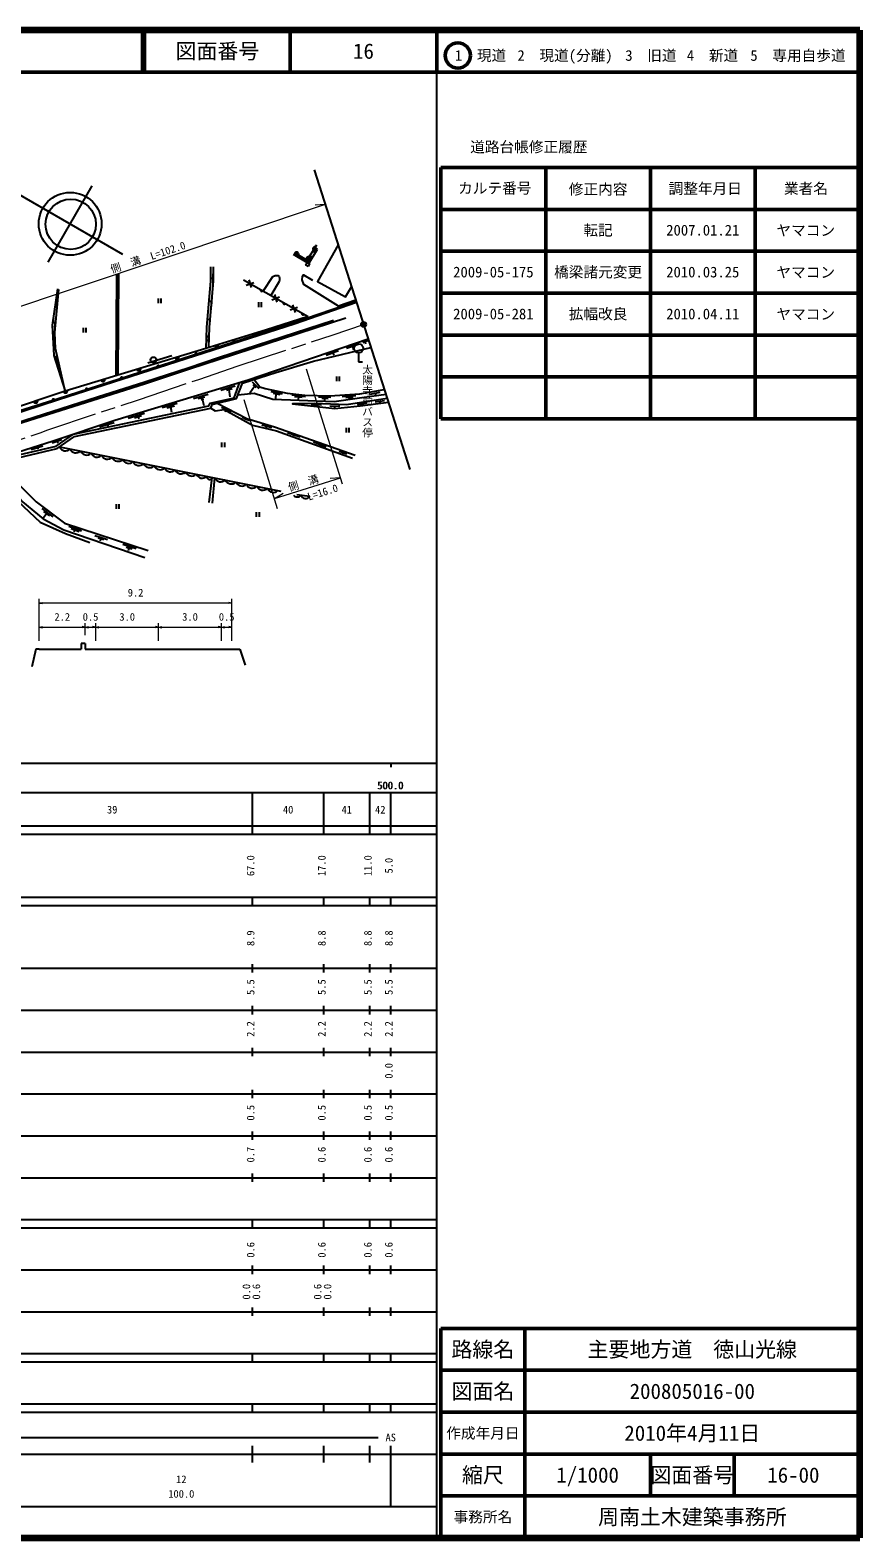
# Model space of a CAD drawing. Units: millimetres, scale not verified, with parts at other scales. Extents: x 40000 to 128307985, y 20000 to 171135904.
# Drawn here: x 481910 to 680000, y 20000 to 380000 of the extents above; entities that cross this region are included whole.
import ezdxf
from ezdxf.enums import TextEntityAlignment as Align

# ---------------------------------------------------------------- set-up
doc = ezdxf.new("R2010")
doc.units = ezdxf.units.MM
doc.header["$LTSCALE"] = 1000
doc.header["$PDMODE"] = 32
doc.header["$PDSIZE"] = 500
doc.linetypes.add('CHAIN', pattern=[18.5, 12, -1.5, 3.5, -1.5])
for name, color, linetype, lineweight in [('M-BGD', 7, 'Continuous', 25), ('M-BMK', 2, 'CHAIN', 13), ('M-BMK-OTRS', 5, 'Continuous', 25), ('M-BMK-SRVR', 3, 'Continuous', 25), ('M-STR-HTXT', 7, 'Continuous', 13), ('M-TTL', 2, 'Continuous', 140), ('M-TTL-BAND', 7, 'Continuous', 25), ('M-TTL-FRAM', 2, 'Continuous', 50), ('M-TTL-LINE', 7, 'Continuous', 50)]:
    doc.layers.add(name, color=color, linetype=linetype, lineweight=lineweight)
for name, color, linetype in [('M-BMK-HTXT', 7, 'Continuous'), ('M-OTRS', 6, 'Continuous'), ('M-TTL-TXT', 7, 'Continuous')]:
    doc.layers.add(name, color=color, linetype=linetype)
doc.styles.add('@ＭＳ ゴシック', font='')
doc.styles.add('ＭＳ ゴシック', font='')
doc.styles.get('@ＭＳ ゴシック').set_extended_font_data('@MS Gothic')
doc.styles.get('ＭＳ ゴシック').set_extended_font_data('MS Gothic')

msp = doc.modelspace()

# ---------------------------------------------------------------- hatches: boundary and pattern name
at = {"layer": 'M-BGD'}
for points in [[(549560, 327417), (550093, 328253, 0.82183)], [(550505, 327730), (549975, 328067), (549428, 327210), (549988, 326872)], [(545153, 326803), (546002, 326292, 0.82183)], [(549319, 325763), (548732, 326117), (548057, 325056), (547817, 324654), (548430, 324289)], [(548057, 325056), (548589, 325892, 0.82183)], [(537463, 317718), (536919, 318027), (537463, 317718), (536919, 318027, 0.84072)], [(542851, 314657), (542306, 314966), (542851, 314657), (542306, 314966, 0.84072)], [(547317, 312119), (546773, 312428), (547317, 312119), (546773, 312428, 0.84072)], [(521272, 302518), (521870, 302703), (521272, 302518), (521870, 302703, 0.84072)], [(526894, 304919), (525946, 304630, 0.82183)], [(530324, 305431), (530922, 305616), (530324, 305431), (530922, 305616, 0.84072)], [(508310, 299259), (507365, 298960, 0.82183)], [(512162, 299586), (512760, 299772), (512162, 299586), (512760, 299772, 0.84072)], [(517477, 302051), (516529, 301762, 0.82183)], [(499790, 296664), (498842, 296377, 0.82183)], [(503440, 296779), (504037, 296965), (503440, 296779), (504037, 296965, 0.84072)], [(487202, 291567), (487800, 291753), (487202, 291567), (487800, 291753, 0.84072)], [(490851, 293942), (489906, 293643, 0.82183)], [(495123, 294104), (495721, 294290), (495123, 294104), (495721, 294290, 0.84072)], [(483733, 291578), (482793, 291264, 0.82183)]]:
    msp.add_hatch(color=256, dxfattribs=at).paths.add_polyline_path(points)

# ---------------------------------------------------------------- linework, layer by layer
for p, q in [((550505, 327730), (549975, 328067)), ((548057, 325056), (547817, 324654)), ((548732, 326117), (549319, 325763)), ((549428, 327210), (549988, 326872)), ((502552, 321826), (502356, 297446)), ((503038, 321822), (502845, 297595)), ((525522, 320709), (525174, 320713)), ((525533, 321777), (525510, 319560)), ((532837, 320347), (548249, 311590)), ((533511, 319119), (535328, 319775)), ((534135, 320370), (534705, 318524)), ((540258, 316891), (540828, 315045)), ((502822, 314241), (502800, 312024)), ((512472, 315960), (512472, 314842)), ((513138, 315960), (513138, 314842)), ((525218, 315185), (524871, 315212)), ((525303, 316249), (525127, 314039)), ((536404, 315013), (536404, 313895)), ((537071, 315013), (537071, 313895)), ((539634, 315640), (541451, 316296)), ((543952, 313187), (545770, 313843)), ((544576, 314438), (545146, 312591)), ((487851, 310120), (487504, 310157)), ((487965, 311182), (487727, 308977)), ((502811, 313174), (502463, 313177)), ((524817, 310870), (524470, 310897)), ((524902, 311934), (524726, 309724)), ((494563, 308960), (494563, 307842)), ((495229, 308960), (495229, 307842)), ((502735, 306303), (502387, 306306)), ((502746, 307370), (502723, 305153)), ((524466, 306770), (524118, 306797)), ((524551, 307833), (524374, 305623)), ((552578, 302379), (555532, 303522)), ((554456, 302381), (554212, 303011)), ((557411, 304081), (560472, 305068)), ((559165, 303674), (558941, 304575)), ((560337, 302977), (560337, 300802)), ((561367, 305435), (562502, 305933)), ((562017, 305035), (561934, 305684)), ((488360, 301283), (488028, 301179)), ((488043, 302302), (488702, 300185)), ((502730, 300644), (502382, 300647)), ((502741, 301711), (502718, 299494)), ((510042, 300596), (515703, 302343)), ((560337, 300802), (561226, 300802)), ((534908, 296024), (536492, 294472)), ((535114, 295376), (535783, 294688)), ((555032, 297286), (555032, 296168)), ((555699, 297286), (555699, 296168)), ((520919, 292071), (524372, 293048)), ((522056, 292027), (523638, 292472)), ((522738, 291782), (523376, 291957)), ((523481, 290288), (523057, 291870)), ((527460, 294074), (530833, 295068)), ((528765, 294052), (530114, 294405)), ((529649, 292473), (529439, 294229)), ((534327, 293381), (535449, 295032)), ((539347, 293733), (542073, 293182)), ((539898, 293330), (541561, 293015)), ((540528, 291984), (540634, 293191)), ((544349, 292896), (547684, 292552)), ((545028, 292522), (546887, 292375)), ((546012, 291795), (546063, 292440)), ((550758, 292424), (553729, 292345)), ((551565, 292100), (553080, 292060)), ((552273, 291608), (552286, 292081)), ((556419, 292512), (559656, 292758)), ((557305, 292267), (559056, 292365)), ((558170, 292041), (558180, 292316)), ((563071, 293084), (565493, 293556)), ((564250, 291215), (566530, 291604)), ((564282, 293320), (564400, 292878)), ((505336, 287370), (509179, 288528)), ((513418, 289933), (517024, 290924)), ((514548, 289796), (516405, 290316)), ((515708, 288726), (515477, 290056)), ((527608, 290018), (529886, 288875)), ((528453, 288843), (528754, 289443)), ((548994, 290591), (551490, 290504)), ((550404, 290224), (550415, 290541)), ((553435, 290302), (555870, 290206)), ((554652, 289891), (554652, 290254)), ((560025, 290634), (562382, 291010)), ((561374, 290520), (561323, 290841)), ((565503, 291128), (565453, 291420)), ((498496, 285284), (501942, 286298)), ((500602, 285303), (500439, 285856)), ((506783, 287414), (508495, 287977)), ((507954, 287227), (507784, 287743)), ((532492, 287593), (534325, 286780)), ((533374, 286897), (533487, 287151)), ((537220, 285749), (539642, 285084)), ((538358, 285103), (538431, 285417)), ((557349, 285015), (557349, 283897)), ((558016, 285015), (558016, 283897)), ((487159, 281449), (489446, 282286)), ((488582, 281414), (488303, 281868)), ((527613, 281508), (527613, 280390)), ((528280, 281508), (528280, 280390)), ((543389, 283922), (546337, 282857)), ((544863, 283390), (544756, 283053)), ((549533, 281695), (552622, 280521)), ((551138, 281085), (551041, 280796)), ((482163, 279859), (484974, 280722)), ((483848, 279955), (483729, 280340)), ((488925, 280501), (541736, 269948)), ((555669, 279487), (557503, 278829)), ((556586, 279158), (556435, 278690)), ((524676, 267176), (525368, 273219)), ((525444, 267073), (526000, 273092)), ((502430, 266810), (502430, 265692)), ((503097, 266810), (503097, 265692)), ((545602, 269165), (548655, 268700)), ((484662, 265821), (487360, 263808)), ((485119, 263659), (485825, 264568)), ((485131, 265097), (486520, 264039)), ((535895, 264913), (535895, 263795)), ((536562, 264913), (536562, 263795)), ((491119, 261554), (494187, 260435)), ((491664, 260970), (493632, 260298)), ((492443, 260182), (492603, 260649)), ((497378, 259339), (500359, 258347)), ((498157, 258795), (499482, 258357)), ((498674, 258026), (498820, 258576)), ((504056, 257273), (507241, 256222)), ((504835, 256562), (506286, 256154)), ((505351, 255745), (505527, 256368)), ((483271, 232182), (482298, 227947)), ((484080, 232182), (483271, 232182)), ((484080, 232182), (494074, 232182)), ((495080, 233576), (494074, 233576)), ((494074, 233576), (494074, 232182)), ((495080, 233576), (495080, 232182)), ((530080, 232182), (531979, 232182)), ((531979, 232182), (533251, 228338))]:
    msp.add_line(p, q, dxfattribs=at)
for points in [[(544737, 326486), (548430, 324289), (550505, 327730)], [(544974, 326911), (548057, 325056), (550380, 328704)], [(555439, 328778), (550545, 319987), (557224, 316290), (558649, 318724)], [(523920, 304013), (524091, 309110), (525054, 320090), (525054, 323496)], [(524596, 304219), (524759, 309069), (525723, 320061), (525723, 323496)], [(537580, 317651), (539885, 321218), (540432, 321439), (540811, 321435), (541048, 321392), (541352, 321155), (541415, 320800), (541411, 320319), (541348, 319999), (539336, 316654)], [(559674, 315515), (555554, 314113), (547270, 319272), (546824, 320394), (546928, 321200), (547194, 321541), (549301, 320271)], [(488462, 318240), (487185, 309519), (487542, 302324), (490277, 293767)], [(490277, 293767), (487975, 303954), (487807, 307808), (488764, 318097)], [(559861, 314950), (545209, 309907), (488650, 291707), (472292, 286432), (463008, 283248)], [(559764, 315232), (545114, 310190), (488559, 291990), (471506, 286655), (463693, 284008)], [(447414, 277797), (458723, 280087), (464374, 281612), (470596, 283579), (478638, 286264), (498023, 292425), (509327, 296018), (519857, 299478), (526888, 301829), (554372, 310721)], [(447487, 277436), (458807, 279729), (464477, 281258), (470709, 283228), (478752, 285914), (498135, 292074), (509440, 295667), (519973, 299128), (527003, 301479), (557298, 311280)], [(548249, 311590), (538376, 308416), (523854, 303993), (490277, 293767), (475752, 288909), (472174, 286864)], [(470560, 276594), (487391, 281925), (502162, 286901), (533976, 296512), (562626, 306270)], [(532593, 295690), (540547, 298238), (549549, 300959), (563274, 304241)], [(470560, 276594), (488092, 280698), (492246, 283561), (524571, 290301), (524855, 290908), (530607, 292245), (531999, 295915)], [(471150, 276080), (488353, 280107), (492501, 282965), (525011, 289744), (525371, 290640), (531198, 292012), (532593, 295690)], [(535372, 296580), (536777, 294813), (537996, 294455), (543275, 293315), (547494, 292864), (553446, 292694), (560600, 293164), (566468, 294236)], [(566870, 292977), (561076, 292175), (554524, 291268), (539842, 291791), (535388, 293245), (531500, 292807)], [(567166, 292052), (557399, 290559), (549765, 290839), (544531, 290761), (554655, 289622), (560737, 290277), (567438, 291198)], [(525011, 289744), (526059, 289100), (528249, 289444), (534979, 285718), (540716, 284320), (558884, 277813)], [(526582, 290925), (533682, 287298), (540209, 285272), (559517, 278481)], [(473841, 276710), (483314, 267413), (490098, 262248), (510101, 255715)], [(473549, 272626), (476009, 271101), (477621, 268774), (484305, 262507), (490353, 259779), (496181, 257630)], [(474364, 273275), (476948, 271514), (480087, 267354), (485041, 263311), (489969, 260675), (509267, 254092)], [(495080, 232182), (497580, 232182), (512580, 232182), (527580, 232182), (530080, 232182)]]:
    msp.add_lwpolyline(points, dxfattribs=at)
msp.add_lwpolyline([(548271, 323564), (547719, 323908), (548072, 324502), (548631, 324170)], close=True, dxfattribs=at)
for centre, radius in [((560337, 304027), 1050), ((511368, 301253), 700)]:
    msp.add_circle(centre, radius, dxfattribs=at)
for centre, radius, start, end in [((549909, 327782), 505, 68.67589, 226.33408), ((545527, 326464), 505, 340.13384, 137.79203), ((548405, 325421), 505, 68.67589, 226.33408), ((537218, 317920), 318, 160.28657, 320.5043), ((542606, 314859), 318, 160.28657, 320.5043), ((547072, 312321), 318, 160.28657, 320.5043), ((521587, 302558), 318, 27.14752, 187.36525), ((526391, 304868), 505, 208.10979, 5.76798), ((530639, 305471), 318, 27.14752, 187.36525), ((507808, 299203), 505, 208.74725, 6.40544), ((512477, 299627), 318, 27.14752, 187.36525), ((516975, 302000), 505, 208.10979, 5.76798), ((499288, 296614), 505, 208.0461, 5.70429), ((503755, 296820), 318, 27.14752, 187.36525), ((487517, 291608), 318, 27.14752, 187.36525), ((490349, 293885), 505, 208.74725, 6.40544), ((495438, 294145), 318, 27.14752, 187.36525), ((483232, 291514), 505, 209.66471, 7.3229), ((490349, 281097), 1544, 202.71443, 314.68473), ((492858, 280596), 1544, 202.71443, 314.68473), ((495368, 280094), 1544, 202.71443, 314.68473), ((497877, 279593), 1544, 202.71443, 314.68473), ((500386, 279091), 1544, 202.71443, 314.68473), ((502895, 278590), 1544, 202.71443, 314.68473), ((505405, 278088), 1544, 202.71443, 314.68473), ((507914, 277587), 1544, 202.71443, 314.68473), ((510423, 277086), 1544, 202.71443, 314.68473), ((512932, 276584), 1544, 202.71443, 314.68473), ((515442, 276083), 1544, 202.71443, 314.68473), ((517951, 275581), 1544, 202.71443, 314.68473), ((520460, 275080), 1544, 202.71443, 314.68473), ((522969, 274579), 1544, 202.71443, 314.68473), ((524719, 273390), 671, 172.20695, 345.19222), ((527424, 273688), 1544, 202.71443, 314.68473), ((529933, 273187), 1544, 202.71443, 314.68473), ((532442, 272686), 1544, 202.71443, 314.68473), ((534951, 272184), 1544, 202.71443, 314.68473), ((537461, 271683), 1544, 202.71443, 314.68473), ((539970, 271181), 1544, 202.71443, 314.68473), ((545664, 269667), 1130, 220.02261, 324.75911), ((547678, 269238), 1115, 191.51179, 331.15424)]:
    msp.add_arc(centre, radius, start, end, dxfattribs=at)
at = {"layer": 'M-BMK'}
msp.add_lwpolyline([(469322, 278883), (484294, 283853), (486100, 284590), (507768, 291750), (522159, 296620), (531541, 299817), (554257, 307266), (561520, 309733)], dxfattribs=at)
at = {"layer": 'M-BMK-OTRS'}
msp.add_line((549735, 346640), (572588, 275070), dxfattribs=at)
at = {"layer": 'M-BMK-SRVR'}
for p, q in [((504009, 326460), (475402, 342970)), ((486202, 324614), (496699, 342802))]:
    msp.add_line(p, q, dxfattribs=at)
for centre, radius in [((491471, 333744), 7500), ((491604, 333658), 6000), ((561520, 309733), 600)]:
    msp.add_circle(centre, radius, dxfattribs=at)
at = {"layer": 'M-OTRS'}
msp.add_point((561520, 309733), dxfattribs=at)
at = {"layer": 'M-STR-HTXT'}
for p, q in [((552369, 338392), (456652, 306385)), ((552369, 338392), (549923, 338185)), ((556477, 271574), (547870, 299087)), ((540977, 265697), (533041, 291757)), ((540227, 268159), (556001, 273094)), ((556001, 273094), (553551, 272934)), ((540227, 268159), (542331, 269424)), ((484080, 234182), (484080, 244218)), ((484080, 243218), (484830, 243350)), ((530080, 243218), (484080, 243218)), ((484080, 243218), (484830, 243087)), ((530080, 243218), (529330, 243350)), ((530080, 243218), (529330, 243087)), ((530080, 234182), (530080, 244218)), ((495080, 235576), (495080, 238440)), ((497580, 234182), (497580, 238440)), ((512580, 234182), (512580, 238440)), ((527580, 234182), (527580, 238440)), ((484080, 237440), (484830, 237571)), ((484080, 237440), (495080, 237440)), ((484080, 237440), (484830, 237309)), ((495080, 237440), (494330, 237571)), ((495080, 237440), (494330, 237309)), ((495080, 237440), (495830, 237571)), ((495080, 237440), (497580, 237440)), ((495080, 237440), (495830, 237309)), ((497580, 237440), (496830, 237571)), ((497580, 237440), (496830, 237309)), ((497580, 237440), (498330, 237571)), ((497580, 237440), (512580, 237440)), ((497580, 237440), (498330, 237309)), ((512580, 237440), (511830, 237571)), ((512580, 237440), (511830, 237309)), ((512580, 237440), (513330, 237571)), ((512580, 237440), (527580, 237440)), ((512580, 237440), (513330, 237309)), ((527580, 237440), (526830, 237571)), ((527580, 237440), (526830, 237309)), ((527580, 237440), (528330, 237571)), ((527580, 237440), (530080, 237440)), ((527580, 237440), (528330, 237309)), ((530080, 237440), (529330, 237571)), ((530080, 237440), (529330, 237309))]:
    msp.add_line(p, q, dxfattribs=at)
at = {"layer": 'M-TTL'}
for p, q in [((680000, 380000), (40000, 380000)), ((680000, 20000), (680000, 380000)), ((40000, 20000), (680000, 20000))]:
    msp.add_line(p, q, dxfattribs=at)
at = {"layer": 'M-TTL-BAND'}
for p, q in [((579000, 20000), (579000, 370000)), ((40000, 205000), (579000, 205000)), ((568000, 205000), (568000, 204000)), ((68000, 198000), (579000, 198000)), ((535000, 188000), (535000, 198000)), ((552000, 188000), (552000, 198000)), ((563000, 188000), (563000, 198000)), ((568000, 188000), (568000, 198000)), ((40000, 190000), (579000, 190000)), ((40000, 188000), (579000, 188000)), ((40000, 173000), (579000, 173000)), ((535000, 171000), (535000, 173000)), ((552000, 171000), (552000, 173000)), ((563000, 171000), (563000, 173000)), ((568000, 171000), (568000, 173000)), ((40000, 171000), (579000, 171000)), ((40000, 156000), (579000, 156000)), ((535000, 155000), (535000, 157000)), ((552000, 155000), (552000, 157000)), ((563000, 155000), (563000, 157000)), ((568000, 155000), (568000, 157000)), ((46000, 146000), (579000, 146000)), ((535000, 145000), (535000, 147000)), ((552000, 145000), (552000, 147000)), ((563000, 145000), (563000, 147000)), ((568000, 145000), (568000, 147000)), ((535000, 135000), (535000, 137000)), ((552000, 135000), (552000, 137000)), ((563000, 135000), (563000, 137000)), ((568000, 135000), (568000, 137000)), ((52000, 136000), (579000, 136000)), ((46000, 126000), (579000, 126000)), ((535000, 125000), (535000, 127000)), ((552000, 125000), (552000, 127000)), ((563000, 125000), (563000, 127000)), ((568000, 125000), (568000, 127000)), ((52000, 116000), (579000, 116000)), ((535000, 115000), (535000, 117000)), ((552000, 115000), (552000, 117000)), ((563000, 115000), (563000, 117000)), ((568000, 115000), (568000, 117000)), ((46000, 106000), (579000, 106000)), ((535000, 105000), (535000, 107000)), ((552000, 105000), (552000, 107000)), ((563000, 105000), (563000, 107000)), ((568000, 105000), (568000, 107000)), ((40000, 96000), (579000, 96000)), ((40000, 94000), (579000, 94000)), ((535000, 94000), (535000, 96000)), ((552000, 94000), (552000, 96000)), ((563000, 94000), (563000, 96000)), ((568000, 94000), (568000, 96000)), ((49000, 84000), (579000, 84000)), ((535000, 83000), (535000, 85000)), ((552000, 83000), (552000, 85000)), ((563000, 83000), (563000, 85000)), ((568000, 83000), (568000, 85000)), ((40000, 74000), (579000, 74000)), ((535000, 73000), (535000, 75000)), ((552000, 73000), (552000, 75000)), ((563000, 73000), (563000, 75000)), ((568000, 73000), (568000, 75000)), ((40000, 64000), (579000, 64000)), ((40000, 62000), (579000, 62000)), ((535000, 62000), (535000, 64000)), ((552000, 62000), (552000, 64000)), ((563000, 62000), (563000, 64000)), ((568000, 62000), (568000, 64000)), ((40000, 52000), (579000, 52000)), ((535000, 50000), (535000, 52000)), ((552000, 50000), (552000, 52000)), ((563000, 50000), (563000, 52000)), ((568000, 50000), (568000, 52000)), ((40000, 50000), (579000, 50000)), ((71000, 44000), (565000, 44000)), ((40000, 40000), (579000, 40000)), ((535000, 38000), (535000, 42000)), ((552000, 38000), (552000, 42000)), ((563000, 38000), (563000, 42000)), ((568000, 27500), (568000, 42000)), ((68000, 27500), (579000, 27500))]:
    msp.add_line(p, q, dxfattribs=at)
at = {"layer": 'M-TTL-FRAM'}
for p, q in [((580000, 347197), (580000, 287197)), ((580000, 347197), (680000, 347197)), ((580000, 287197), (680000, 287197)), ((680000, 70000), (580000, 70000)), ((580000, 70000), (580000, 20000))]:
    msp.add_line(p, q, dxfattribs=at)
at = {"layer": 'M-TTL-LINE'}
for p, q in [((508747, 380000), (508747, 370000)), ((509247, 380000), (509247, 370000)), ((543997, 380000), (543997, 370000)), ((579000, 380000), (579000, 370000)), ((40000, 370000), (680000, 370000)), ((605000, 347197), (605000, 287197)), ((630000, 347197), (630000, 287197)), ((655000, 347197), (655000, 287197)), ((580000, 337197), (680000, 337197)), ((580000, 327197), (680000, 327197)), ((580000, 317197), (680000, 317197)), ((580000, 307197), (680000, 307197)), ((580000, 297197), (680000, 297197)), ((600000, 70000), (600000, 20000)), ((680000, 60000), (580000, 60000)), ((680000, 50000), (580000, 50000)), ((680000, 40000), (580000, 40000)), ((630000, 40000), (630000, 30000)), ((650000, 40000), (650000, 30000)), ((680000, 30000), (580000, 30000))]:
    msp.add_line(p, q, dxfattribs=at)
msp.add_circle((584031, 373958), 3000, dxfattribs=at)

# ---------------------------------------------------------------- texts
at = {"layer": 'M-BMK-HTXT', "style": '@ＭＳ ゴシック'}
msp.add_text('太陽寺前バス停', height=1833, rotation=270, dxfattribs=at).set_placement((562409, 291444), align=Align.MIDDLE_CENTER)
at = {"layer": 'M-STR-HTXT', "style": 'ＭＳ ゴシック'}
for s, rotation, p in [('側\u3000溝\u3000L=102.0', 18.49, (501614, 321420)), ('側\u3000溝\u3000', 17.372, (543999, 269339)), ('L=16.0', 17.372, (548616, 267148))]:
    msp.add_text(s, height=1833, rotation=rotation, dxfattribs=at).set_placement(p, align=Align.BOTTOM_LEFT)
for s, p in [('9.2', (507080, 244218)), ('2.2', (489580, 238440)), ('0.5', (496330, 238440)), ('3.0', (505080, 238440)), ('3.0', (520080, 238440)), ('0.5', (528830, 238440))]:
    msp.add_text(s, height=1833, dxfattribs=at).set_placement(p, align=Align.BOTTOM_CENTER)
at = {"layer": 'M-TTL-BAND', "style": 'ＭＳ ゴシック'}
for s, p in [('500.0', (567844, 198195)), ('500.0', (568000, 198195)), ('39', (501500, 192405)), ('40', (543500, 192405)), ('41', (557500, 192405)), ('42', (565500, 192405)), ('AS', (568000, 42500)), ('12', (518000, 32523)), ('100.0', (518000, 29033))]:
    msp.add_text(s, height=1833, dxfattribs=at).set_placement(p, align=Align.BOTTOM_CENTER)
for s, p in [('67.0', (536000, 180500)), ('17.0', (553000, 180500)), ('11.0', (564000, 180500)), ('5.0', (569000, 180500)), ('8.9', (536000, 163174)), ('8.8', (553000, 163174)), ('8.8', (564000, 163174)), ('8.8', (569000, 163174)), ('5.5', (536000, 151500)), ('5.5', (553000, 151500)), ('5.5', (564000, 151500)), ('5.5', (569000, 151500)), ('2.2', (536000, 141500)), ('2.2', (553000, 141500)), ('2.2', (564000, 141500)), ('2.2', (569000, 141500)), ('0.0', (569000, 131500)), ('0.5', (536000, 121500)), ('0.5', (553000, 121500)), ('0.5', (564000, 121500)), ('0.5', (569000, 121500)), ('0.7', (536000, 111500)), ('0.6', (553000, 111500)), ('0.6', (564000, 111500)), ('0.6', (569000, 111500)), ('0.6', (536000, 88764)), ('0.6', (553000, 88764)), ('0.6', (564000, 88764)), ('0.6', (569000, 88764)), ('0.0', (535000, 78764)), ('0.6', (537370, 78764)), ('0.6', (552000, 78764)), ('0.0', (554370, 78764))]:
    msp.add_text(s, height=1833, rotation=90, dxfattribs=at).set_placement(p, align=Align.BOTTOM_CENTER)
at = {"layer": 'M-TTL-TXT', "style": 'ＭＳ ゴシック'}
for s, height, p in [('図面番号', 3666, (526622, 375000)), ('16', 3666, (561497, 375000)), ('1\u3000現道', 2566, (589448, 373958)), ('2\u3000現道(分離)', 2566, (609619, 373958)), ('3\u3000旧道', 2566, (630121, 373958)), ('4\u3000新道', 2566, (644824, 373958)), ('5\u3000専用自歩道', 2566, (665228, 373958)), ('道路台帳修正履歴', 2566, (600968, 352113)), ('カルテ番号', 2566, (592839, 342277)), ('修正内容', 2566, (617509, 342023)), ('調整年月日', 2566, (643089, 342197)), ('業者名', 2566, (667134, 342197)), ('転記', 2566, (617500, 332245)), ('2007.01.21', 2566, (642500, 332245)), ('ヤマコン', 2566, (667077, 332189)), ('2009-05-175', 2566, (592500, 322245)), ('橋梁諸元変更', 2566, (617500, 322245)), ('2010.03.25', 2566, (642500, 322245)), ('ヤマコン', 2566, (667077, 322189)), ('2009-05-281', 2566, (592500, 312245)), ('拡幅改良', 2566, (617500, 312245)), ('2010.04.11', 2566, (642500, 312245)), ('ヤマコン', 2566, (667077, 312189)), ('路線名', 3666, (590000, 65000)), ('路線名', 3666, (590000, 65000)), ('主要地方道\u3000徳山光線', 3666, (640000, 65000)), ('図面名', 3666, (590000, 55000)), ('図面名', 3666, (590000, 55000)), ('200805016-00', 3666, (640000, 55000)), ('2010年4月11日', 3666, (640000, 45000)), ('作成年月日', 2566, (590000, 45000)), ('作成年月日', 2566, (590000, 45000)), ('縮尺', 3666, (590000, 35000)), ('縮尺', 3666, (590000, 35000)), ('1/1000', 3666, (615000, 35000)), ('図面番号', 3666, (640000, 35000)), ('図面番号', 3666, (640000, 35000)), ('16-00', 3666, (664125, 35000)), ('事務所名', 2566, (590000, 25000)), ('事務所名', 2566, (590000, 25000)), ('周南土木建築事務所', 3666, (640000, 25000))]:
    msp.add_text(s, height=height, dxfattribs=at).set_placement(p, align=Align.MIDDLE_CENTER)

doc.saveas('drawing.dxf')
